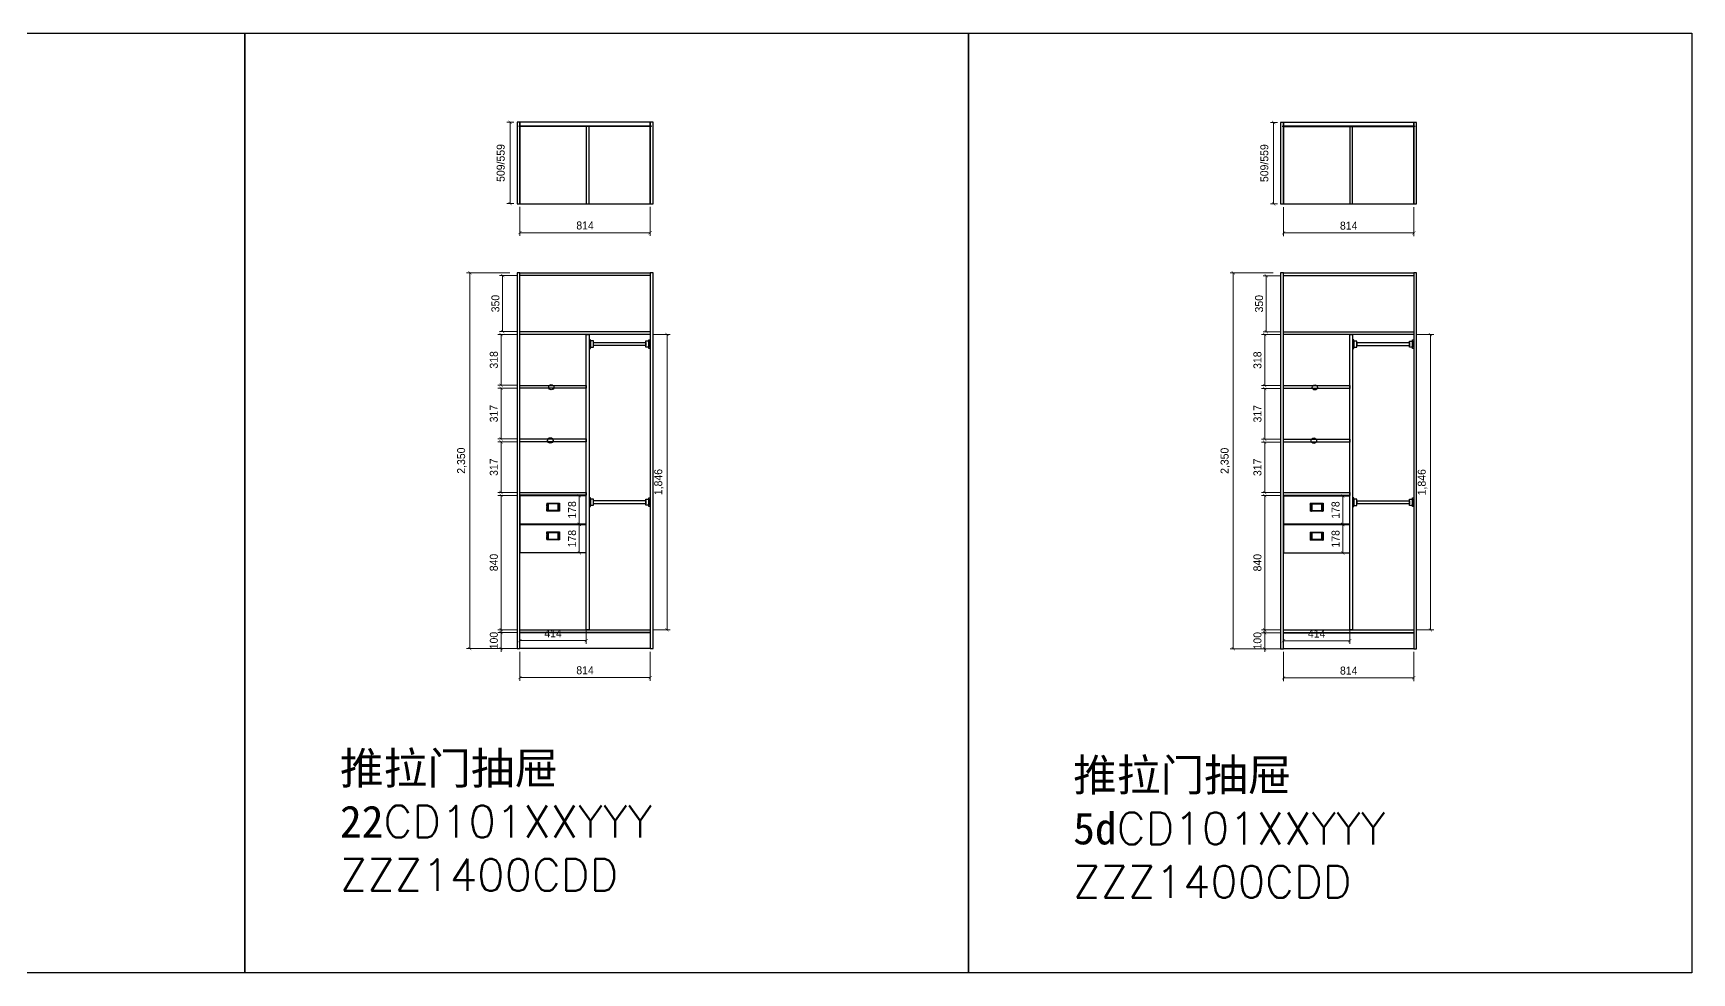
# Model space of a CAD drawing. Header units: millimetres. Extents: x 266 to 44582, y 25835 to 31716.
# Drawn here: x 22770 to 33135, y 25835 to 31711 of the extents above; entities that cross this region are included whole.
import ezdxf

# ---------------------------------------------------------------- set-up
doc = ezdxf.new("R2010")
doc.units = ezdxf.units.MM
for name, color, linetype in [('3', 3, 'Continuous'), ('7', 7, 'Continuous'), ('DIM【标注】', 66, 'Continuous'), ('外框', 7, 'Continuous')]:
    doc.layers.add(name, color=color, linetype=linetype)
doc.styles.add('-黑体', font='txt.shx', dxfattribs={"bigfont": 'bigfont.shx'})
doc.styles.add('AUDIT_D_071121225343-4', font='')
doc.styles.get('AUDIT_D_071121225343-4').set_extended_font_data('HY울릉도L')
doc.dimstyles.new('家居常用', dxfattribs={"dimscale": 200, "dimtxt": 0.25, "dimasz": 0.1, "dimexe": 0.1, "dimexo": 0.1, "dimgap": 0.1, "dimtad": 1, "dimdec": 0, "dimlunit": 6, "dimtxsty": 'AUDIT_D_071121225343-4', "dimblk": 'ARCHTICK', "dimcen": 1, "dimclrd": 252, "dimclre": 252, "dimclrt": 3, "dimadec": 0, "dimazin": 0, "dimtfac": 1, "dimtdec": 0, "dimtix": 1, "dimtmove": 1, "dimatfit": 3, "dimldrblk": 'DOT', "dimfxl": 0.3, "dimfxlon": 1, "dimlwd": 9, "dimlwe": 9, "dimarcsym": 0})
pattern_1 = [(45, (1305.171, -13759.847), (-2.245064, 2.245064), []), (45, (1305.171, -13758.2594), (-2.245064, 2.245064), [])]

# ---------------------------------------------------------------- blocks, each defined once
blk = doc.blocks.new('_ArchTick')
at = {"color": 0, "linetype": 'ByBlock', "const_width": 0.15}
blk.add_lwpolyline([(-0.5, -0.5), (0.5, 0.5)], dxfattribs=at)
blk = doc.blocks.new('*D61')
at = {"layer": '3', "color": 252, "lineweight": 9}
for p, q in [((30564, 30194), (30456, 30194)), ((30476, 30194), (30476, 29844)), ((30564, 29844), (30456, 29844))]:
    blk.add_line(p, q, dxfattribs=at)
at = {"layer": 'Defpoints', "color": 0}
for p in [(30584, 30194), (30476, 29844), (30584, 29844)]:
    blk.add_point(p, dxfattribs=at)
at = {"layer": '3', "color": 252, "lineweight": 9, "xscale": 20, "yscale": 20, "zscale": 20}
for p, rotation in [((30476, 30194), 90), ((30476, 29844), 270)]:
    blk.add_blockref('_ArchTick', p, dxfattribs=dict(at, rotation=rotation))
at = {"layer": '3', "color": 3, "insert": (30431, 30019), "char_height": 50, "attachment_point": 5, "rotation": 90, "style": 'AUDIT_D_071121225343-4'}
blk.add_mtext('350', dxfattribs=at)
blk = doc.blocks.new('_DOT')
at = {"color": 0, "linetype": 'ByBlock'}
blk.add_line((-0.5, 0), (-1, 0), dxfattribs=at)
at = {"color": 0, "linetype": 'ByBlock', "const_width": 0.5}
blk.add_lwpolyline([(-0.25, 0, 1), (0.25, 0, 1)], format="xyb", close=True, dxfattribs=at)
blk = doc.blocks.new('*D62')
at = {"layer": '3', "color": 252, "lineweight": 9}
for p, q in [((30564, 29826), (30446, 29826)), ((30466, 29826), (30466, 29507)), ((30564, 29507), (30446, 29507))]:
    blk.add_line(p, q, dxfattribs=at)
at = {"layer": 'Defpoints', "color": 0}
for p in [(30584, 29826), (30466, 29507), (30584, 29507)]:
    blk.add_point(p, dxfattribs=at)
at = {"layer": '3', "color": 252, "lineweight": 9, "xscale": 20, "yscale": 20, "zscale": 20}
for p, rotation in [((30466, 29826), 90), ((30466, 29507), 270)]:
    blk.add_blockref('_ArchTick', p, dxfattribs=dict(at, rotation=rotation))
at = {"layer": '3', "color": 3, "insert": (30421, 29666), "char_height": 50, "attachment_point": 5, "rotation": 90, "style": 'AUDIT_D_071121225343-4'}
blk.add_mtext('318', dxfattribs=at)
blk = doc.blocks.new('*D63')
at = {"layer": '3', "color": 252, "lineweight": 9}
for p, q in [((30564, 29489), (30446, 29489)), ((30466, 29489), (30466, 29172)), ((30564, 29172), (30446, 29172))]:
    blk.add_line(p, q, dxfattribs=at)
at = {"layer": 'Defpoints', "color": 0}
for p in [(30584, 29489), (30466, 29172), (30584, 29172)]:
    blk.add_point(p, dxfattribs=at)
at = {"layer": '3', "color": 252, "lineweight": 9, "xscale": 20, "yscale": 20, "zscale": 20}
for p, rotation in [((30466, 29489), 90), ((30466, 29172), 270)]:
    blk.add_blockref('_ArchTick', p, dxfattribs=dict(at, rotation=rotation))
at = {"layer": '3', "color": 3, "insert": (30421, 29331), "char_height": 50, "attachment_point": 5, "rotation": 90, "style": 'AUDIT_D_071121225343-4'}
blk.add_mtext('317', dxfattribs=at)
blk = doc.blocks.new('*D64')
at = {"layer": '3', "color": 252, "lineweight": 9}
for p, q in [((30564, 29154), (30446, 29154)), ((30466, 29154), (30466, 28838)), ((30564, 28838), (30446, 28838))]:
    blk.add_line(p, q, dxfattribs=at)
at = {"layer": 'Defpoints', "color": 0}
for p in [(30584, 29154), (30466, 28838), (30584, 28838)]:
    blk.add_point(p, dxfattribs=at)
at = {"layer": '3', "color": 252, "lineweight": 9, "xscale": 20, "yscale": 20, "zscale": 20}
for p, rotation in [((30466, 29154), 90), ((30466, 28838), 270)]:
    blk.add_blockref('_ArchTick', p, dxfattribs=dict(at, rotation=rotation))
at = {"layer": '3', "color": 3, "insert": (30421, 28996), "char_height": 50, "attachment_point": 5, "rotation": 90, "style": 'AUDIT_D_071121225343-4'}
blk.add_mtext('317', dxfattribs=at)
blk = doc.blocks.new('衣柜内拉手')
h = blk.add_hatch()
h.set_pattern_fill('STEEL', color=256, style=0)
h.set_pattern_definition(pattern_1)
h.paths.add_polyline_path([(-30, 0), (-40, 0), (-40, -50), (-30, -50)])
h = blk.add_hatch()
h.set_pattern_fill('STEEL', color=256, style=0)
h.set_pattern_definition(pattern_1)
h.paths.add_polyline_path([(40, 0), (30, 0), (30, -50), (40, -50)])
for p, q in [((-40, 0), (40, 0)), ((-40, 0), (-40, -50)), ((-30, 0), (-30, -50)), ((30, 0), (30, -50)), ((40, 0), (40, -50)), ((40, -50), (-40, -50))]:
    blk.add_line(p, q)
for centre, start, end in [((0, -258), 83.1787, 96.8213), ((0, 208), 263.1787, 276.8213)]:
    blk.add_arc(centre, 253, start, end)
blk = doc.blocks.new('*D65')
at = {"layer": '3', "color": 252, "lineweight": 9}
for p, q in [((30564, 28820), (30446, 28820)), ((30466, 28820), (30466, 27980)), ((30564, 27980), (30446, 27980))]:
    blk.add_line(p, q, dxfattribs=at)
at = {"layer": 'Defpoints', "color": 0}
for p in [(30584, 28820), (30466, 27980), (30584, 27980)]:
    blk.add_point(p, dxfattribs=at)
at = {"layer": '3', "color": 252, "lineweight": 9, "xscale": 20, "yscale": 20, "zscale": 20}
for p, rotation in [((30466, 28820), 90), ((30466, 27980), 270)]:
    blk.add_blockref('_ArchTick', p, dxfattribs=dict(at, rotation=rotation))
at = {"layer": '3', "color": 3, "insert": (30421, 28400), "char_height": 50, "attachment_point": 5, "rotation": 90, "style": 'AUDIT_D_071121225343-4'}
blk.add_mtext('840', dxfattribs=at)
blk = doc.blocks.new('*D66')
at = {"layer": '3', "color": 252, "lineweight": 9}
for p, q in [((30520, 30212), (30250, 30212)), ((30270, 30212), (30270, 27862)), ((30520, 27862), (30250, 27862))]:
    blk.add_line(p, q, dxfattribs=at)
at = {"layer": 'Defpoints', "color": 0}
for p in [(30566, 30212), (30270, 27862), (30566, 27862)]:
    blk.add_point(p, dxfattribs=at)
at = {"layer": '3', "color": 252, "lineweight": 9, "xscale": 20, "yscale": 20, "zscale": 20}
for p, rotation in [((30270, 30212), 90), ((30270, 27862), 270)]:
    blk.add_blockref('_ArchTick', p, dxfattribs=dict(at, rotation=rotation))
at = {"layer": '3', "color": 3, "insert": (30220, 29037), "char_height": 50, "attachment_point": 5, "rotation": 90, "style": 'AUDIT_D_071121225343-4'}
blk.add_mtext('2,350', dxfattribs=at)
blk = doc.blocks.new('A$C6B5F1E48')
at = {"layer": '7'}
for points in [[(8, 0), (8, 54), (0, 54), (0, 0)], [(27, 8), (27, 46), (8, 46), (8, 8)]]:
    blk.add_lwpolyline(points, close=True, dxfattribs=at)
blk = doc.blocks.new('*D67')
at = {"layer": '3', "color": 252, "lineweight": 9}
for p, q in [((31418, 29826), (31522, 29826)), ((31502, 29826), (31502, 27980)), ((31418, 27980), (31522, 27980))]:
    blk.add_line(p, q, dxfattribs=at)
at = {"layer": 'Defpoints', "color": 0}
for p in [(31398, 29826), (31398, 27980), (31502, 27980)]:
    blk.add_point(p, dxfattribs=at)
at = {"layer": '3', "color": 252, "lineweight": 9, "xscale": 20, "yscale": 20, "zscale": 20}
for p, rotation in [((31502, 29826), 90), ((31502, 27980), 270)]:
    blk.add_blockref('_ArchTick', p, dxfattribs=dict(at, rotation=rotation))
at = {"layer": '3', "color": 3, "insert": (31452, 28903), "char_height": 50, "attachment_point": 5, "rotation": 90, "style": 'AUDIT_D_071121225343-4'}
blk.add_mtext('1,846', dxfattribs=at)
blk = doc.blocks.new('*D68')
at = {"layer": '3', "color": 252, "lineweight": 9}
for p, q in [((30564, 27962), (30446, 27962)), ((30466, 27962), (30466, 27982)), ((30466, 27962), (30466, 27862)), ((30564, 27862), (30446, 27862)), ((30466, 27862), (30466, 27842))]:
    blk.add_line(p, q, dxfattribs=at)
at = {"layer": 'Defpoints', "color": 0}
for p in [(30584, 27962), (30466, 27862), (30584, 27862)]:
    blk.add_point(p, dxfattribs=at)
at = {"layer": '3', "color": 252, "lineweight": 9, "xscale": 20, "yscale": 20, "zscale": 20}
for p, rotation in [((30466, 27962), 270), ((30466, 27862), 90)]:
    blk.add_blockref('_ArchTick', p, dxfattribs=dict(at, rotation=rotation))
at = {"layer": '3', "color": 3, "insert": (30421, 27912), "char_height": 50, "attachment_point": 5, "rotation": 90, "style": 'AUDIT_D_071121225343-4'}
blk.add_mtext('100', dxfattribs=at)
blk = doc.blocks.new('*D69')
at = {"layer": '3', "color": 252, "lineweight": 9}
for p, q in [((30546, 31152), (30502, 31152)), ((30522, 31152), (30522, 30643)), ((30546, 30643), (30502, 30643))]:
    blk.add_line(p, q, dxfattribs=at)
at = {"layer": 'Defpoints', "color": 0}
for p in [(30566, 31152), (30522, 30643), (30566, 30643)]:
    blk.add_point(p, dxfattribs=at)
at = {"layer": '3', "color": 252, "lineweight": 9, "xscale": 20, "yscale": 20, "zscale": 20}
for p, rotation in [((30522, 31152), 90), ((30522, 30643), 270)]:
    blk.add_blockref('_ArchTick', p, dxfattribs=dict(at, rotation=rotation))
at = {"layer": '3', "color": 3, "insert": (30464, 30898), "char_height": 50, "attachment_point": 5, "rotation": 90, "style": 'AUDIT_D_071121225343-4'}
blk.add_mtext('509/559', dxfattribs=at)
blk = doc.blocks.new('*D70')
at = {"layer": '3', "color": 252, "lineweight": 9}
for p, q in [((30895, 28818), (30974, 28818)), ((30954, 28640), (30954, 28818)), ((30895, 28640), (30974, 28640))]:
    blk.add_line(p, q, dxfattribs=at)
at = {"layer": 'Defpoints', "color": 0}
for p in [(30875, 28818), (30954, 28818), (30875, 28640)]:
    blk.add_point(p, dxfattribs=at)
at = {"layer": '3', "color": 252, "lineweight": 9, "xscale": 20, "yscale": 20, "zscale": 20}
for p, rotation in [((30954, 28818), 90), ((30954, 28640), 270)]:
    blk.add_blockref('_ArchTick', p, dxfattribs=dict(at, rotation=rotation))
at = {"layer": '3', "color": 3, "insert": (30909, 28729), "char_height": 50, "attachment_point": 5, "rotation": 90, "style": 'AUDIT_D_071121225343-4'}
blk.add_mtext('178', dxfattribs=at)
blk = doc.blocks.new('*D71')
at = {"layer": '3', "color": 252, "lineweight": 9}
for p, q in [((30895, 28638), (30974, 28638)), ((30954, 28460), (30954, 28638)), ((30895, 28460), (30974, 28460))]:
    blk.add_line(p, q, dxfattribs=at)
at = {"layer": 'Defpoints', "color": 0}
for p in [(30875, 28638), (30954, 28638), (30875, 28460)]:
    blk.add_point(p, dxfattribs=at)
at = {"layer": '3', "color": 252, "lineweight": 9, "xscale": 20, "yscale": 20, "zscale": 20}
for p, rotation in [((30954, 28638), 90), ((30954, 28460), 270)]:
    blk.add_blockref('_ArchTick', p, dxfattribs=dict(at, rotation=rotation))
at = {"layer": '3', "color": 3, "insert": (30909, 28549), "char_height": 50, "attachment_point": 5, "rotation": 90, "style": 'AUDIT_D_071121225343-4'}
blk.add_mtext('178', dxfattribs=at)
blk = doc.blocks.new('*D72')
at = {"layer": 'Defpoints', "color": 0}
for p in [(30584, 28004), (30998, 28004), (30998, 27912)]:
    blk.add_point(p, dxfattribs=at)
at = {"layer": 'DIM【标注】', "color": 252, "lineweight": 9}
for p, q in [((30584, 27984), (30584, 27892)), ((30584, 27912), (30998, 27912)), ((30998, 27984), (30998, 27892))]:
    blk.add_line(p, q, dxfattribs=at)
at = {"layer": 'DIM【标注】', "color": 252, "lineweight": 9, "xscale": 20, "yscale": 20, "zscale": 20, "rotation": 180}
blk.add_blockref('_ArchTick', (30584, 27912), dxfattribs=at)
at = {"layer": 'DIM【标注】', "color": 252, "lineweight": 9, "xscale": 20, "yscale": 20, "zscale": 20}
blk.add_blockref('_ArchTick', (30998, 27912), dxfattribs=at)
at = {"layer": 'DIM【标注】', "color": 3, "insert": (30791, 27957), "char_height": 50, "attachment_point": 5, "style": 'AUDIT_D_071121225343-4'}
blk.add_mtext('414', dxfattribs=at)
blk = doc.blocks.new('*D73')
at = {"layer": 'Defpoints', "color": 0}
for p in [(30584, 30643), (31398, 30643), (31398, 30462)]:
    blk.add_point(p, dxfattribs=at)
at = {"layer": 'DIM【标注】', "color": 252, "lineweight": 9}
for p, q in [((30584, 30623), (30584, 30442)), ((31398, 30623), (31398, 30442)), ((30584, 30462), (31398, 30462))]:
    blk.add_line(p, q, dxfattribs=at)
at = {"layer": 'DIM【标注】', "color": 252, "lineweight": 9, "xscale": 20, "yscale": 20, "zscale": 20, "rotation": 180}
blk.add_blockref('_ArchTick', (30584, 30462), dxfattribs=at)
at = {"layer": 'DIM【标注】', "color": 252, "lineweight": 9, "xscale": 20, "yscale": 20, "zscale": 20}
blk.add_blockref('_ArchTick', (31398, 30462), dxfattribs=at)
at = {"layer": 'DIM【标注】', "color": 3, "insert": (30991, 30507), "char_height": 50, "attachment_point": 5, "style": 'AUDIT_D_071121225343-4'}
blk.add_mtext('814', dxfattribs=at)
blk = doc.blocks.new('*D74')
at = {"layer": 'Defpoints', "color": 0}
for p in [(30584, 27862), (31398, 27862), (31398, 27680)]:
    blk.add_point(p, dxfattribs=at)
at = {"layer": 'DIM【标注】', "color": 252, "lineweight": 9}
for p, q in [((30584, 27842), (30584, 27660)), ((31398, 27842), (31398, 27660)), ((30584, 27680), (31398, 27680))]:
    blk.add_line(p, q, dxfattribs=at)
at = {"layer": 'DIM【标注】', "color": 252, "lineweight": 9, "xscale": 20, "yscale": 20, "zscale": 20, "rotation": 180}
blk.add_blockref('_ArchTick', (30584, 27680), dxfattribs=at)
at = {"layer": 'DIM【标注】', "color": 252, "lineweight": 9, "xscale": 20, "yscale": 20, "zscale": 20}
blk.add_blockref('_ArchTick', (31398, 27680), dxfattribs=at)
at = {"layer": 'DIM【标注】', "color": 3, "insert": (30991, 27725), "char_height": 50, "attachment_point": 5, "style": 'AUDIT_D_071121225343-4'}
blk.add_mtext('814', dxfattribs=at)
blk = doc.blocks.new('*D103')
at = {"layer": '3', "color": 252, "lineweight": 9}
for p, q in [((25792, 30195), (25684, 30195)), ((25704, 30195), (25704, 29845)), ((25792, 29845), (25684, 29845))]:
    blk.add_line(p, q, dxfattribs=at)
at = {"layer": 'Defpoints', "color": 0}
for p in [(25812, 30195), (25704, 29845), (25812, 29845)]:
    blk.add_point(p, dxfattribs=at)
at = {"layer": '3', "color": 252, "lineweight": 9, "xscale": 20, "yscale": 20, "zscale": 20}
for p, rotation in [((25704, 30195), 90), ((25704, 29845), 270)]:
    blk.add_blockref('_ArchTick', p, dxfattribs=dict(at, rotation=rotation))
at = {"layer": '3', "color": 3, "insert": (25659, 30020), "char_height": 50, "attachment_point": 5, "rotation": 90, "style": 'AUDIT_D_071121225343-4'}
blk.add_mtext('350', dxfattribs=at)
blk = doc.blocks.new('*D104')
at = {"layer": '3', "color": 252, "lineweight": 9}
for p, q in [((25792, 29827), (25674, 29827)), ((25694, 29827), (25694, 29509)), ((25792, 29509), (25674, 29509))]:
    blk.add_line(p, q, dxfattribs=at)
at = {"layer": 'Defpoints', "color": 0}
for p in [(25812, 29827), (25694, 29509), (25812, 29509)]:
    blk.add_point(p, dxfattribs=at)
at = {"layer": '3', "color": 252, "lineweight": 9, "xscale": 20, "yscale": 20, "zscale": 20}
for p, rotation in [((25694, 29827), 90), ((25694, 29509), 270)]:
    blk.add_blockref('_ArchTick', p, dxfattribs=dict(at, rotation=rotation))
at = {"layer": '3', "color": 3, "insert": (25649, 29668), "char_height": 50, "attachment_point": 5, "rotation": 90, "style": 'AUDIT_D_071121225343-4'}
blk.add_mtext('318', dxfattribs=at)
blk = doc.blocks.new('*D105')
at = {"layer": '3', "color": 252, "lineweight": 9}
for p, q in [((25792, 29491), (25674, 29491)), ((25694, 29491), (25694, 29174)), ((25792, 29174), (25674, 29174))]:
    blk.add_line(p, q, dxfattribs=at)
at = {"layer": 'Defpoints', "color": 0}
for p in [(25812, 29491), (25694, 29174), (25812, 29174)]:
    blk.add_point(p, dxfattribs=at)
at = {"layer": '3', "color": 252, "lineweight": 9, "xscale": 20, "yscale": 20, "zscale": 20}
for p, rotation in [((25694, 29491), 90), ((25694, 29174), 270)]:
    blk.add_blockref('_ArchTick', p, dxfattribs=dict(at, rotation=rotation))
at = {"layer": '3', "color": 3, "insert": (25649, 29332), "char_height": 50, "attachment_point": 5, "rotation": 90, "style": 'AUDIT_D_071121225343-4'}
blk.add_mtext('317', dxfattribs=at)
blk = doc.blocks.new('*D106')
at = {"layer": '3', "color": 252, "lineweight": 9}
for p, q in [((25792, 29156), (25674, 29156)), ((25694, 29156), (25694, 28839)), ((25792, 28839), (25674, 28839))]:
    blk.add_line(p, q, dxfattribs=at)
at = {"layer": 'Defpoints', "color": 0}
for p in [(25812, 29156), (25694, 28839), (25812, 28839)]:
    blk.add_point(p, dxfattribs=at)
at = {"layer": '3', "color": 252, "lineweight": 9, "xscale": 20, "yscale": 20, "zscale": 20}
for p, rotation in [((25694, 29156), 90), ((25694, 28839), 270)]:
    blk.add_blockref('_ArchTick', p, dxfattribs=dict(at, rotation=rotation))
at = {"layer": '3', "color": 3, "insert": (25649, 28997), "char_height": 50, "attachment_point": 5, "rotation": 90, "style": 'AUDIT_D_071121225343-4'}
blk.add_mtext('317', dxfattribs=at)
blk = doc.blocks.new('*D107')
at = {"layer": '3', "color": 252, "lineweight": 9}
for p, q in [((25792, 28821), (25674, 28821)), ((25694, 28821), (25694, 27981)), ((25792, 27981), (25674, 27981))]:
    blk.add_line(p, q, dxfattribs=at)
at = {"layer": 'Defpoints', "color": 0}
for p in [(25812, 28821), (25694, 27981), (25812, 27981)]:
    blk.add_point(p, dxfattribs=at)
at = {"layer": '3', "color": 252, "lineweight": 9, "xscale": 20, "yscale": 20, "zscale": 20}
for p, rotation in [((25694, 28821), 90), ((25694, 27981), 270)]:
    blk.add_blockref('_ArchTick', p, dxfattribs=dict(at, rotation=rotation))
at = {"layer": '3', "color": 3, "insert": (25649, 28401), "char_height": 50, "attachment_point": 5, "rotation": 90, "style": 'AUDIT_D_071121225343-4'}
blk.add_mtext('840', dxfattribs=at)
blk = doc.blocks.new('*D108')
at = {"layer": '3', "color": 252, "lineweight": 9}
for p, q in [((25749, 30213), (25479, 30213)), ((25499, 30213), (25499, 27863)), ((25749, 27863), (25479, 27863))]:
    blk.add_line(p, q, dxfattribs=at)
at = {"layer": 'Defpoints', "color": 0}
for p in [(25794, 30213), (25499, 27863), (25794, 27863)]:
    blk.add_point(p, dxfattribs=at)
at = {"layer": '3', "color": 252, "lineweight": 9, "xscale": 20, "yscale": 20, "zscale": 20}
for p, rotation in [((25499, 30213), 90), ((25499, 27863), 270)]:
    blk.add_blockref('_ArchTick', p, dxfattribs=dict(at, rotation=rotation))
at = {"layer": '3', "color": 3, "insert": (25449, 29038), "char_height": 50, "attachment_point": 5, "rotation": 90, "style": 'AUDIT_D_071121225343-4'}
blk.add_mtext('2,350', dxfattribs=at)
blk = doc.blocks.new('*D109')
at = {"layer": '3', "color": 252, "lineweight": 9}
for p, q in [((26646, 29827), (26751, 29827)), ((26731, 29827), (26731, 27981)), ((26646, 27981), (26751, 27981))]:
    blk.add_line(p, q, dxfattribs=at)
at = {"layer": 'Defpoints', "color": 0}
for p in [(26626, 29827), (26626, 27981), (26731, 27981)]:
    blk.add_point(p, dxfattribs=at)
at = {"layer": '3', "color": 252, "lineweight": 9, "xscale": 20, "yscale": 20, "zscale": 20}
for p, rotation in [((26731, 29827), 90), ((26731, 27981), 270)]:
    blk.add_blockref('_ArchTick', p, dxfattribs=dict(at, rotation=rotation))
at = {"layer": '3', "color": 3, "insert": (26681, 28904), "char_height": 50, "attachment_point": 5, "rotation": 90, "style": 'AUDIT_D_071121225343-4'}
blk.add_mtext('1,846', dxfattribs=at)
blk = doc.blocks.new('*D110')
at = {"layer": '3', "color": 252, "lineweight": 9}
for p, q in [((25792, 27963), (25674, 27963)), ((25694, 27963), (25694, 27983)), ((25694, 27963), (25694, 27863)), ((25792, 27863), (25674, 27863)), ((25694, 27863), (25694, 27843))]:
    blk.add_line(p, q, dxfattribs=at)
at = {"layer": 'Defpoints', "color": 0}
for p in [(25812, 27963), (25694, 27863), (25812, 27863)]:
    blk.add_point(p, dxfattribs=at)
at = {"layer": '3', "color": 252, "lineweight": 9, "xscale": 20, "yscale": 20, "zscale": 20}
for p, rotation in [((25694, 27963), 270), ((25694, 27863), 90)]:
    blk.add_blockref('_ArchTick', p, dxfattribs=dict(at, rotation=rotation))
at = {"layer": '3', "color": 3, "insert": (25649, 27913), "char_height": 50, "attachment_point": 5, "rotation": 90, "style": 'AUDIT_D_071121225343-4'}
blk.add_mtext('100', dxfattribs=at)
blk = doc.blocks.new('*D111')
at = {"layer": '3', "color": 252, "lineweight": 9}
for p, q in [((25774, 31154), (25730, 31154)), ((25750, 31154), (25750, 30645)), ((25774, 30645), (25730, 30645))]:
    blk.add_line(p, q, dxfattribs=at)
at = {"layer": 'Defpoints', "color": 0}
for p in [(25794, 31154), (25750, 30645), (25794, 30645)]:
    blk.add_point(p, dxfattribs=at)
at = {"layer": '3', "color": 252, "lineweight": 9, "xscale": 20, "yscale": 20, "zscale": 20}
for p, rotation in [((25750, 31154), 90), ((25750, 30645), 270)]:
    blk.add_blockref('_ArchTick', p, dxfattribs=dict(at, rotation=rotation))
at = {"layer": '3', "color": 3, "insert": (25692, 30899), "char_height": 50, "attachment_point": 5, "rotation": 90, "style": 'AUDIT_D_071121225343-4'}
blk.add_mtext('509/559', dxfattribs=at)
blk = doc.blocks.new('*D112')
at = {"layer": '3', "color": 252, "lineweight": 9}
for p, q in [((26123, 28819), (26203, 28819)), ((26183, 28641), (26183, 28819)), ((26123, 28641), (26203, 28641))]:
    blk.add_line(p, q, dxfattribs=at)
at = {"layer": 'Defpoints', "color": 0}
for p in [(26103, 28819), (26183, 28819), (26103, 28641)]:
    blk.add_point(p, dxfattribs=at)
at = {"layer": '3', "color": 252, "lineweight": 9, "xscale": 20, "yscale": 20, "zscale": 20}
for p, rotation in [((26183, 28819), 90), ((26183, 28641), 270)]:
    blk.add_blockref('_ArchTick', p, dxfattribs=dict(at, rotation=rotation))
at = {"layer": '3', "color": 3, "insert": (26138, 28730), "char_height": 50, "attachment_point": 5, "rotation": 90, "style": 'AUDIT_D_071121225343-4'}
blk.add_mtext('178', dxfattribs=at)
blk = doc.blocks.new('*D113')
at = {"layer": '3', "color": 252, "lineweight": 9}
for p, q in [((26123, 28639), (26203, 28639)), ((26183, 28461), (26183, 28639)), ((26123, 28461), (26203, 28461))]:
    blk.add_line(p, q, dxfattribs=at)
at = {"layer": 'Defpoints', "color": 0}
for p in [(26103, 28639), (26183, 28639), (26103, 28461)]:
    blk.add_point(p, dxfattribs=at)
at = {"layer": '3', "color": 252, "lineweight": 9, "xscale": 20, "yscale": 20, "zscale": 20}
for p, rotation in [((26183, 28639), 90), ((26183, 28461), 270)]:
    blk.add_blockref('_ArchTick', p, dxfattribs=dict(at, rotation=rotation))
at = {"layer": '3', "color": 3, "insert": (26138, 28550), "char_height": 50, "attachment_point": 5, "rotation": 90, "style": 'AUDIT_D_071121225343-4'}
blk.add_mtext('178', dxfattribs=at)
blk = doc.blocks.new('*D114')
at = {"layer": 'Defpoints', "color": 0}
for p in [(25812, 28005), (26226, 28005), (26226, 27913)]:
    blk.add_point(p, dxfattribs=at)
at = {"layer": 'DIM【标注】', "color": 252, "lineweight": 9}
for p, q in [((25812, 27985), (25812, 27893)), ((25812, 27913), (26226, 27913)), ((26226, 27985), (26226, 27893))]:
    blk.add_line(p, q, dxfattribs=at)
at = {"layer": 'DIM【标注】', "color": 252, "lineweight": 9, "xscale": 20, "yscale": 20, "zscale": 20, "rotation": 180}
blk.add_blockref('_ArchTick', (25812, 27913), dxfattribs=at)
at = {"layer": 'DIM【标注】', "color": 252, "lineweight": 9, "xscale": 20, "yscale": 20, "zscale": 20}
blk.add_blockref('_ArchTick', (26226, 27913), dxfattribs=at)
at = {"layer": 'DIM【标注】', "color": 3, "insert": (26019, 27958), "char_height": 50, "attachment_point": 5, "style": 'AUDIT_D_071121225343-4'}
blk.add_mtext('414', dxfattribs=at)
blk = doc.blocks.new('*D115')
at = {"layer": 'Defpoints', "color": 0}
for p in [(25812, 30645), (26626, 30645), (26626, 30463)]:
    blk.add_point(p, dxfattribs=at)
at = {"layer": 'DIM【标注】', "color": 252, "lineweight": 9}
for p, q in [((25812, 30625), (25812, 30443)), ((26626, 30625), (26626, 30443)), ((25812, 30463), (26626, 30463))]:
    blk.add_line(p, q, dxfattribs=at)
at = {"layer": 'DIM【标注】', "color": 252, "lineweight": 9, "xscale": 20, "yscale": 20, "zscale": 20, "rotation": 180}
blk.add_blockref('_ArchTick', (25812, 30463), dxfattribs=at)
at = {"layer": 'DIM【标注】', "color": 252, "lineweight": 9, "xscale": 20, "yscale": 20, "zscale": 20}
blk.add_blockref('_ArchTick', (26626, 30463), dxfattribs=at)
at = {"layer": 'DIM【标注】', "color": 3, "insert": (26219, 30508), "char_height": 50, "attachment_point": 5, "style": 'AUDIT_D_071121225343-4'}
blk.add_mtext('814', dxfattribs=at)
blk = doc.blocks.new('*D116')
at = {"layer": 'Defpoints', "color": 0}
for p in [(25812, 27863), (26626, 27863), (26626, 27682)]:
    blk.add_point(p, dxfattribs=at)
at = {"layer": 'DIM【标注】', "color": 252, "lineweight": 9}
for p, q in [((25812, 27843), (25812, 27662)), ((26626, 27843), (26626, 27662)), ((25812, 27682), (26626, 27682))]:
    blk.add_line(p, q, dxfattribs=at)
at = {"layer": 'DIM【标注】', "color": 252, "lineweight": 9, "xscale": 20, "yscale": 20, "zscale": 20, "rotation": 180}
blk.add_blockref('_ArchTick', (25812, 27682), dxfattribs=at)
at = {"layer": 'DIM【标注】', "color": 252, "lineweight": 9, "xscale": 20, "yscale": 20, "zscale": 20}
blk.add_blockref('_ArchTick', (26626, 27682), dxfattribs=at)
at = {"layer": 'DIM【标注】', "color": 3, "insert": (26219, 27727), "char_height": 50, "attachment_point": 5, "style": 'AUDIT_D_071121225343-4'}
blk.add_mtext('814', dxfattribs=at)

msp = doc.modelspace()

# ---------------------------------------------------------------- linework, layer by layer
at = {"layer": '3', "color": 0}
for points in [[(25794.1, 30644.6), (25812.1, 30644.6), (25812.1, 31153.6), (25794.1, 31153.6)], [(25812.1, 30644.6), (26626.1, 30644.6), (26626.1, 31153.6), (25812.1, 31153.6)], [(26226.1, 30644.6), (26244.1, 30644.6), (26244.1, 31127.2), (26226.1, 31127.2)], [(26626.1, 30644.6), (26644.1, 30644.6), (26644.1, 31153.6), (26626.1, 31153.6)], [(30565.6, 30643.3), (30583.6, 30643.3), (30583.6, 31152.3), (30565.6, 31152.3)], [(30583.6, 30643.3), (31397.6, 30643.3), (31397.6, 31152.3), (30583.6, 31152.3)], [(30997.6, 30643.3), (31015.6, 30643.3), (31015.6, 31125.9), (30997.6, 31125.9)], [(31397.6, 30643.3), (31415.6, 30643.3), (31415.6, 31152.3), (31397.6, 31152.3)], [(25794.1, 27862.9), (25812.1, 27862.9), (25812.1, 30212.9), (25794.1, 30212.9)], [(25812.1, 30212.9), (26626.1, 30212.9), (26626.1, 30194.9), (25812.1, 30194.9)], [(26626.1, 27862.9), (26644.1, 27862.9), (26644.1, 30212.9), (26626.1, 30212.9)], [(30565.6, 27861.6), (30583.6, 27861.6), (30583.6, 30211.6), (30565.6, 30211.6)], [(30583.6, 30211.6), (31397.6, 30211.6), (31397.6, 30193.6), (30583.6, 30193.6)], [(31397.6, 27861.6), (31415.6, 27861.6), (31415.6, 30211.6), (31397.6, 30211.6)], [(25812.1, 29844.9), (26626.1, 29844.9), (26626.1, 29826.9), (25812.1, 29826.9)], [(26226.1, 29826.9), (26244.1, 29826.9), (26244.1, 27980.9), (26226.1, 27980.9)], [(30583.6, 29843.6), (31397.6, 29843.6), (31397.6, 29825.6), (30583.6, 29825.6)], [(30997.6, 29825.6), (31015.6, 29825.6), (31015.6, 27979.6), (30997.6, 27979.6)], [(25812.1, 29508.6), (26226.1, 29508.6), (26226.1, 29490.6), (25812.1, 29490.6)], [(30583.6, 29507.3), (30997.6, 29507.3), (30997.6, 29489.3), (30583.6, 29489.3)], [(25812.1, 29173.6), (26226.1, 29173.6), (26226.1, 29155.6), (25812.1, 29155.6)], [(30583.6, 29172.3), (30997.6, 29172.3), (30997.6, 29154.3), (30583.6, 29154.3)], [(25812.1, 28839.1), (26226.1, 28839.1), (26226.1, 28821.1), (25812.1, 28821.1)], [(30583.6, 28837.8), (30997.6, 28837.8), (30997.6, 28819.8), (30583.6, 28819.8)], [(25812.1, 27980.9), (26626.1, 27980.9), (26626.1, 27962.9), (25812.1, 27962.9)], [(30583.6, 27979.6), (31397.6, 27979.6), (31397.6, 27961.6), (30583.6, 27961.6)]]:
    msp.add_lwpolyline(points, close=True, dxfattribs=at)
at = {"layer": '3', "color": 2}
for points in [[(25807.1, 31132.2), (26631.1, 31132.2), (26631.1, 31127.2), (25807.1, 31127.2)], [(30578.6, 31130.9), (31402.6, 31130.9), (31402.6, 31125.9), (30578.6, 31125.9)]]:
    msp.add_lwpolyline(points, close=True, dxfattribs=at)
at = {"layer": '3', "color": 8}
for points in [[(26271.5, 29777.1), (26598.7, 29777.1), (26598.7, 29757), (26271.5, 29757)], [(31043, 29775.8), (31370.2, 29775.8), (31370.2, 29755.7), (31043, 29755.7)], [(26271.5, 28788.8), (26598.7, 28788.8), (26598.7, 28768.7), (26271.5, 28768.7)], [(31043, 28787.5), (31370.2, 28787.5), (31370.2, 28767.4), (31043, 28767.4)]]:
    msp.add_lwpolyline(points, close=True, dxfattribs=at)
at = {"layer": '3'}
for points in [[(25814.1, 28819.1), (26224.1, 28819.1), (26224.1, 28641.1), (25814.1, 28641.1)], [(30585.6, 28817.8), (30995.6, 28817.8), (30995.6, 28639.8), (30585.6, 28639.8)], [(25814.1, 28639.1), (26224.1, 28639.1), (26224.1, 28461.1), (25814.1, 28461.1)], [(30585.6, 28637.8), (30995.6, 28637.8), (30995.6, 28459.8), (30585.6, 28459.8)]]:
    msp.add_lwpolyline(points, close=True, dxfattribs=at)
at = {"layer": '3', "color": 7, "true_color": 0xffffff}
for points in [[(25812.1, 27962.9), (26626.1, 27962.9), (26626.1, 27862.9), (25812.1, 27862.9)], [(30583.6, 27961.6), (31397.6, 27961.6), (31397.6, 27861.6), (30583.6, 27861.6)]]:
    msp.add_lwpolyline(points, close=True, dxfattribs=at)
at = {"layer": '3'}
for centre, radius in [((26008.1, 29497.1), 16), ((30779.6, 29495.8), 16), ((26001.6, 29163.9), 17), ((30773.1, 29162.6), 17)]:
    msp.add_circle(centre, radius, dxfattribs=at)
at = {"layer": '外框'}
for points in [[(19572.1, 31710.7), (24093.2, 31710.7), (24093.2, 25835.4), (19572.1, 25835.4)], [(24093.2, 31710.7), (28614.2, 31710.7), (28614.2, 25835.4), (24093.2, 25835.4)], [(28614.2, 31710.7), (33135.2, 31710.7), (33135.2, 25835.4), (28614.2, 25835.4)]]:
    msp.add_lwpolyline(points, close=True, dxfattribs=at)

# ---------------------------------------------------------------- block references
for p in [(26019.1, 28772.5), (30790.6, 28771.2), (26019.1, 28592.5), (30790.6, 28591.2)]:
    msp.add_blockref('衣柜内拉手', p)
at = {"layer": '3', "color": 8}
for p in [(26244.1, 29740), (31015.6, 29738.7), (26244.1, 28751.7), (31015.6, 28750.4)]:
    msp.add_blockref('A$C6B5F1E48', p, dxfattribs=at)
at = {"layer": '3', "color": 8, "xscale": -1}
for p in [(26626.1, 29740), (31397.6, 29738.7), (26626.1, 28751.7), (31397.6, 28750.4)]:
    msp.add_blockref('A$C6B5F1E48', p, dxfattribs=at)

# ---------------------------------------------------------------- texts
at = {"char_height": 200, "width": 1714.257, "attachment_point": 1, "style": '-黑体'}
for s, insert in [('{\\fSimHei|b0|i0|c134|p49;推拉门抽屉22}CD101{\\C2;XX\\C4;YYY\\Ftxt,bigfont|c134;\\P\\Ftxt,bigfont|c128;\\C6;ZZZ\\C1;14\\C0;00\\C11;C\\C2;DD}', (24687.3, 27214.8)), ('{\\fSimHei|b0|i0|c134|p49;推拉门抽屉5d}CD101{\\C2;XX\\C4;YYY\\Ftxt,bigfont|c134;\\P\\Ftxt,bigfont|c128;\\C6;ZZZ\\C1;14\\C0;00\\C11;C\\C2;DD}', (29269.2, 27172.2))]:
    msp.add_mtext(s, dxfattribs=dict(at, insert=insert))

# ---------------------------------------------------------------- dimensions: what is measured, and where the dimension line sits
at = {"layer": '3', "color": 0}
for base, p1, p2, picture, middle in [((25750.1, 30644.6), (25794.1, 31153.6), (25794.1, 30644.6), '*D111', (25692, 30899.1)), ((30521.6, 30643.3), (30565.6, 31152.3), (30565.6, 30643.3), '*D69', (30463.5, 30897.8))]:
    dim = msp.add_linear_dim(base=base, p1=p1, p2=p2, angle=90, text='509/559', dimstyle='家居常用', override={"dimfxl": 1.25, "dimarcsym": 1}, dxfattribs=at)
    dim.commit()
    dim.dimension.update_dxf_attribs({"geometry": picture, "text_midpoint": middle})
for base, p1, p2, picture, middle in [((25498.6, 27862.9), (25794.1, 30212.9), (25794.1, 27862.9), '*D108', (25448.8, 29037.9)), ((25704.1, 29844.9), (25812.1, 30194.9), (25812.1, 29844.9), '*D103', (25659.1, 30019.9)), ((30270.1, 27861.6), (30565.6, 30211.6), (30565.6, 27861.6), '*D66', (30220.3, 29036.6)), ((30475.6, 29843.6), (30583.6, 30193.6), (30583.6, 29843.6), '*D61', (30430.6, 30018.6)), ((25694.1, 29508.6), (25812.1, 29826.9), (25812.1, 29508.6), '*D104', (25649.1, 29667.7)), ((26730.6, 27980.9), (26626.1, 29826.9), (26626.1, 27980.9), '*D109', (26680.8, 28903.9)), ((30465.6, 29507.3), (30583.6, 29825.6), (30583.6, 29507.3), '*D62', (30420.6, 29666.4)), ((31502.1, 27979.6), (31397.6, 29825.6), (31397.6, 27979.6), '*D67', (31452.3, 28902.6)), ((25694.1, 29173.6), (25812.1, 29490.6), (25812.1, 29173.6), '*D105', (25649.1, 29332.1)), ((30465.6, 29172.3), (30583.6, 29489.3), (30583.6, 29172.3), '*D63', (30420.6, 29330.8)), ((25694.075671, 28839.0532617), (25812.1131889, 29155.5532617), (25812.1131889, 28839.0532617), '*D106', (25649.075671, 28997.3032617)), ((30465.5896215, 28837.7545914), (30583.6271394, 29154.2545914), (30583.6271394, 28837.7545914), '*D64', (30420.5896215, 28996.0045914)), ((25694.1, 27980.9), (25812.1, 28821.1), (25812.1, 27980.9), '*D107', (25649.1, 28401)), ((30465.6, 27979.6), (30583.6, 28819.8), (30583.6, 27979.6), '*D65', (30420.6, 28399.7)), ((25694.1, 27862.9), (25812.1, 27962.9), (25812.1, 27862.9), '*D110', (25649.1, 27912.9)), ((30465.6, 27861.6), (30583.6, 27961.6), (30583.6, 27861.6), '*D68', (30420.6, 27911.6))]:
    dim = msp.add_linear_dim(base=base, p1=p1, p2=p2, angle=90, dimstyle='家居常用', override={"dimfxl": 1.25, "dimarcsym": 1}, dxfattribs=at)
    dim.commit()
    dim.dimension.update_dxf_attribs({"geometry": picture, "text_midpoint": middle})
at = {"layer": '3', "color": 7, "true_color": 0xffffff}
for p1, p2, picture, middle in [((26103.1, 28641.1), (26103.1, 28819.1), '*D112', (26137.6, 28730.1)), ((30874.6, 28639.8), (30874.6, 28817.8), '*D70', (30909.1, 28728.8)), ((26103.1, 28461.1), (26103.1, 28639.1), '*D113', (26137.6, 28550.1)), ((30874.6, 28459.8), (30874.6, 28637.8), '*D71', (30909.1, 28548.8))]:
    dim = msp.add_aligned_dim(p1=p1, p2=p2, distance=-79.5, dimstyle='家居常用', override={"dimfxl": 1.25, "dimarcsym": 1}, dxfattribs=at)
    dim.commit()
    dim.dimension.update_dxf_attribs({"geometry": picture, "text_midpoint": middle})
at = {"layer": 'DIM【标注】', "color": 7, "true_color": 0xffffff}
for base, p1, p2, picture, middle in [((26626.1, 30463.1), (25812.1, 30644.6), (26626.1, 30644.6), '*D115', (26219.1, 30508.1)), ((31397.6, 30461.8), (30583.6, 30643.3), (31397.6, 30643.3), '*D73', (30990.6, 30506.8)), ((26226.1, 27913.1), (25812.1, 28005.1), (26226.1, 28005.1), '*D114', (26019.1, 27958.1)), ((30997.6, 27911.8), (30583.6, 28003.8), (30997.6, 28003.8), '*D72', (30790.6, 27956.8)), ((26626.1, 27681.6), (25812.1, 27862.9), (26626.1, 27862.9), '*D116', (26219.1, 27726.6)), ((31397.6, 27680.3), (30583.6, 27861.6), (31397.6, 27861.6), '*D74', (30990.6, 27725.3))]:
    dim = msp.add_linear_dim(base=base, p1=p1, p2=p2, dimstyle='家居常用', override={"dimfxl": 1.25, "dimarcsym": 1}, dxfattribs=at)
    dim.commit()
    dim.dimension.update_dxf_attribs({"geometry": picture, "text_midpoint": middle})

doc.saveas('drawing.dxf')
